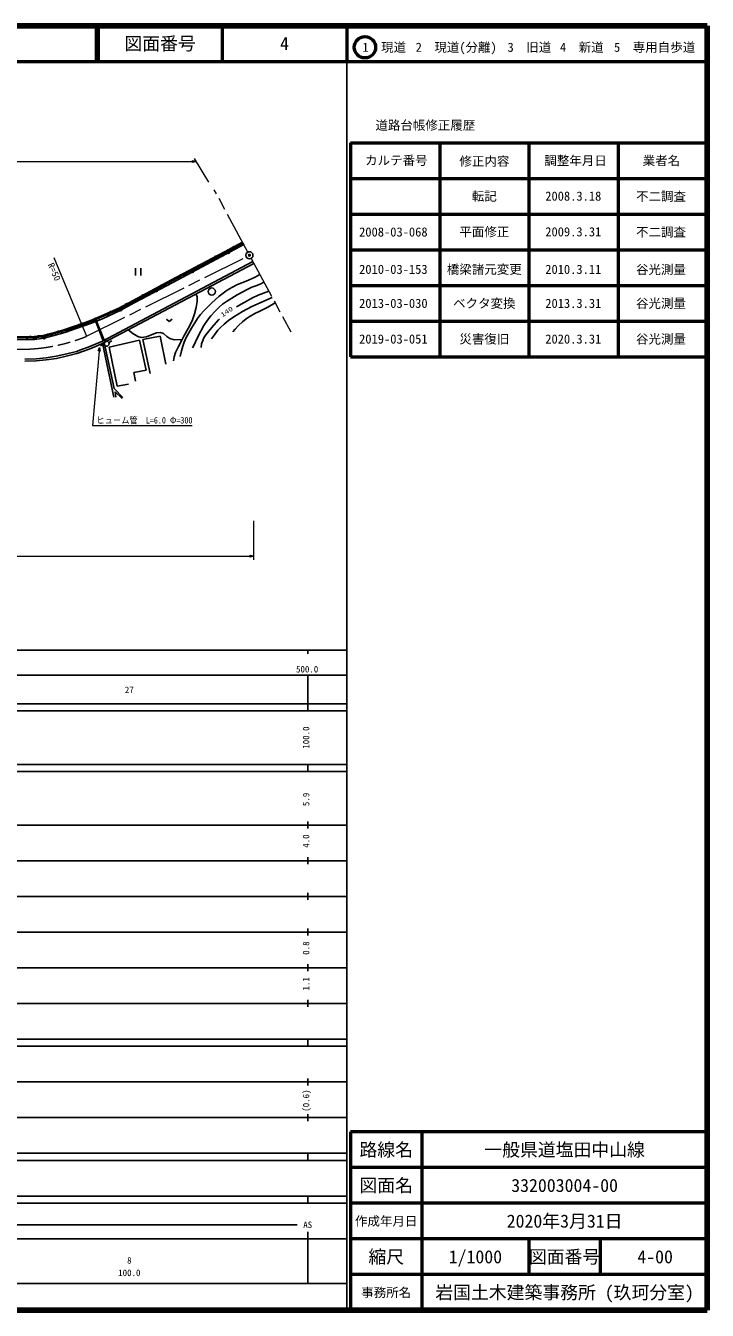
# Model space of a CAD drawing. Units: millimetres, scale not verified. Extents: x 40000 to 680000, y 20000 to 380000.
# Drawn here: x 488956 to 680000, y 20000 to 380000 of the extents above; entities that cross this region are included whole.
import ezdxf
from ezdxf.enums import TextEntityAlignment as Align

# ---------------------------------------------------------------- set-up
doc = ezdxf.new("R2010")
doc.units = ezdxf.units.MM
doc.header["$LTSCALE"] = 1000
doc.header["$PDMODE"] = 32
doc.header["$PDSIZE"] = 500
doc.linetypes.add('CHAIN', pattern=[18.5, 12, -1.5, 3.5, -1.5])
for name, color, linetype, lineweight in [('M-BGD', 7, 'Continuous', 25), ('M-BMK', 2, 'CHAIN', 13), ('M-BMK-SRVR', 3, 'Continuous', 25), ('M-STR-HTXT', 7, 'Continuous', 13), ('M-TTL', 2, 'Continuous', 140), ('M-TTL-BAND', 7, 'Continuous', 25), ('M-TTL-FRAM', 2, 'Continuous', 50), ('M-TTL-LINE', 7, 'Continuous', 50)]:
    doc.layers.add(name, color=color, linetype=linetype, lineweight=lineweight)
doc.layers.add('M-OTRS', color=6, linetype='Continuous')
doc.layers.add('M-TTL-TXT', color=7, linetype='Continuous')
doc.styles.add('ＭＳ ゴシック', font='')
doc.styles.get('ＭＳ ゴシック').set_extended_font_data('MS Gothic')

msp = doc.modelspace()

# ---------------------------------------------------------------- linework, layer by layer
at = {"layer": 'M-BGD'}
for p, q in [((544700, 316597), (549699, 319316)), ((544843, 316334), (549843, 319053)), ((550053, 318660), (545006, 315930)), ((546616, 317301), (546606, 317068)), ((546606, 317068), (546650, 316819)), ((546697, 317572), (546616, 317301)), ((546816, 317773), (546697, 317572)), ((546989, 317958), (546816, 317773)), ((547271, 318110), (546989, 317958)), ((547520, 318154), (547271, 318110)), ((547753, 318143), (547520, 318154)), ((548024, 318062), (547753, 318143)), ((548225, 317944), (548024, 318062)), ((548409, 317770), (548225, 317944)), ((549843, 319053), (550053, 318660)), ((552605, 313912), (510477, 291635)), ((552886, 313381), (510735, 291093)), ((529846, 308755), (544700, 316597)), ((529987, 308490), (544843, 316334)), ((545006, 315930), (530155, 308018)), ((541618, 314624), (541606, 314391)), ((541606, 314391), (541648, 314141)), ((541700, 314894), (541618, 314624)), ((541820, 315094), (541700, 314894)), ((541994, 315278), (541820, 315094)), ((542277, 315428), (541994, 315278)), ((542526, 315470), (542277, 315428)), ((542759, 315458), (542526, 315470)), ((543030, 315376), (542759, 315458)), ((543230, 315256), (543030, 315376)), ((543413, 315082), (543230, 315256)), ((519752, 312031), (519752, 310031)), ((521272, 310031), (521272, 312031)), ((531800, 309619), (531717, 309349)), ((531920, 309819), (531800, 309619)), ((532094, 310003), (531920, 309819)), ((532376, 310153), (532094, 310003)), ((532626, 310196), (532376, 310153)), ((532859, 310184), (532626, 310196)), ((533129, 310101), (532859, 310184)), ((533329, 309981), (533129, 310101)), ((533513, 309807), (533329, 309981)), ((536667, 311986), (536656, 311753)), ((536656, 311753), (536698, 311504)), ((536750, 312257), (536667, 311986)), ((536870, 312457), (536750, 312257)), ((537044, 312640), (536870, 312457)), ((537327, 312791), (537044, 312640)), ((537576, 312833), (537327, 312791)), ((537809, 312821), (537576, 312833)), ((538080, 312739), (537809, 312821)), ((538279, 312619), (538080, 312739)), ((538463, 312444), (538279, 312619)), ((519078, 302957), (529846, 308755)), ((519221, 302693), (529987, 308490)), ((530155, 308018), (519362, 302297)), ((526544, 306602), (526532, 306369)), ((526532, 306369), (526573, 306119)), ((526627, 306872), (526544, 306602)), ((526747, 307072), (526627, 306872)), ((526922, 307255), (526747, 307072)), ((527205, 307405), (526922, 307255)), ((527454, 307447), (527205, 307405)), ((527687, 307434), (527454, 307447)), ((527958, 307351), (527687, 307434)), ((528157, 307231), (527958, 307351)), ((528340, 307056), (528157, 307231)), ((531717, 309349), (531705, 309116)), ((531705, 309116), (531748, 308867)), ((515108, 300852), (519078, 302957)), ((515240, 300582), (519221, 302693)), ((521147, 303741), (521135, 303508)), ((521135, 303508), (521177, 303259)), ((521230, 304012), (521147, 303741)), ((521351, 304211), (521230, 304012)), ((521526, 304394), (521351, 304211)), ((521808, 304544), (521526, 304394)), ((522058, 304586), (521808, 304544)), ((522291, 304574), (522058, 304586)), ((522561, 304491), (522291, 304574)), ((522761, 304370), (522561, 304491)), ((522944, 304196), (522761, 304370)), ((536688, 304817), (537008, 304032)), ((537038, 302673), (536736, 301043)), ((537008, 304032), (537038, 302673)), ((510201, 298665), (515108, 300852)), ((510323, 298391), (515240, 300582)), ((515426, 300187), (510476, 297874)), ((512040, 299091), (512016, 298859)), ((512016, 298859), (512045, 298607)), ((512137, 299356), (512040, 299091)), ((512267, 299550), (512137, 299356)), ((512451, 299724), (512267, 299550)), ((512741, 299859), (512451, 299724)), ((512992, 299888), (512741, 299859)), ((513224, 299864), (512992, 299888)), ((513490, 299768), (513224, 299864)), ((513683, 299637), (513490, 299768)), ((513857, 299454), (513683, 299637)), ((519362, 302297), (515426, 300187)), ((516481, 301252), (516470, 301019)), ((516470, 301019), (516513, 300769)), ((516563, 301523), (516481, 301252)), ((516683, 301723), (516563, 301523)), ((516856, 301907), (516683, 301723)), ((517138, 302058), (516856, 301907)), ((517388, 302101), (517138, 302058)), ((517621, 302089), (517388, 302101)), ((517891, 302008), (517621, 302089)), ((518092, 301888), (517891, 302008)), ((518276, 301714), (518092, 301888)), ((536313, 299261), (535619, 297299)), ((536736, 301043), (536313, 299261)), ((499612, 294803), (502907, 295843)), ((499702, 294517), (503002, 295559)), ((501095, 295287), (500895, 295132)), ((501397, 295393), (501095, 295287)), ((501650, 295397), (501397, 295393)), ((501879, 295349), (501650, 295397)), ((502134, 295227), (501879, 295349)), ((502313, 295077), (502134, 295227)), ((502907, 295843), (506954, 297281)), ((503002, 295559), (507063, 297002)), ((507123, 296535), (503147, 295115)), ((504234, 295970), (504188, 295742)), ((504188, 295742), (504193, 295489)), ((504355, 296226), (504234, 295970)), ((504503, 296406), (504355, 296226)), ((504702, 296562), (504503, 296406)), ((505003, 296670), (504702, 296562)), ((505256, 296675), (505003, 296670)), ((505485, 296630), (505256, 296675)), ((505740, 296509), (505485, 296630)), ((505921, 296361), (505740, 296509)), ((506077, 296161), (505921, 296361)), ((506954, 297281), (510201, 298665)), ((507063, 297002), (510323, 298391)), ((510476, 297874), (507123, 296535)), ((507894, 297317), (507856, 297086)), ((507856, 297086), (507871, 296834)), ((508005, 297577), (507894, 297317)), ((508146, 297762), (508005, 297577)), ((508340, 297925), (508146, 297762)), ((508637, 298044), (508340, 297925)), ((508386, 297565), (510638, 291720)), ((508889, 298059), (508637, 298044)), ((508662, 297683), (510905, 291862)), ((509119, 298022), (508889, 298059)), ((509379, 297910), (509119, 298022)), ((509565, 297769), (509379, 297910)), ((509728, 297576), (509565, 297769)), ((528464, 297788), (529214, 297068)), ((529214, 297068), (529964, 297788)), ((535619, 297299), (534502, 295125)), ((489148, 291991), (486389, 292072)), ((486476, 292566), (489148, 292539)), ((486485, 292866), (489144, 292839)), ((489144, 292839), (491370, 292866)), ((489148, 292539), (491392, 292566)), ((491380, 292072), (489148, 291991)), ((489336, 292238), (489265, 291995)), ((489449, 292442), (489336, 292238)), ((489641, 292649), (489449, 292442)), ((489837, 292776), (489641, 292649)), ((490074, 292865), (489837, 292776)), ((490394, 292877), (490074, 292865)), ((490636, 292805), (490394, 292877)), ((490841, 292693), (490636, 292805)), ((491048, 292500), (490841, 292693)), ((491175, 292305), (491048, 292500)), ((491264, 292068), (491175, 292305)), ((491370, 292866), (493900, 293208)), ((494058, 292437), (491380, 292072)), ((491392, 292566), (493957, 292913)), ((491775, 292368), (491728, 292119)), ((491867, 292582), (491775, 292368)), ((492038, 292808), (491867, 292582)), ((492220, 292954), (492038, 292808)), ((492447, 293065), (492220, 292954)), ((492764, 293108), (492447, 293065)), ((493013, 293062), (492764, 293108)), ((493227, 292970), (493013, 293062)), ((493452, 292799), (493227, 292970)), ((493598, 292617), (493452, 292799)), ((493710, 292390), (493598, 292617)), ((493900, 293208), (496389, 293844)), ((493957, 292913), (496469, 293555)), ((496574, 293046), (494058, 292437)), ((494365, 292758), (494344, 292506)), ((494435, 292981), (494365, 292758)), ((494582, 293222), (494435, 292981)), ((494748, 293386), (494582, 293222)), ((494963, 293520), (494748, 293386)), ((495274, 293595), (494963, 293520)), ((495526, 293574), (495274, 293595)), ((495748, 293505), (495526, 293574)), ((495990, 293357), (495748, 293505)), ((496154, 293191), (495990, 293357)), ((496288, 292977), (496154, 293191)), ((496389, 293844), (499612, 294803)), ((496469, 293555), (499702, 294517)), ((499901, 293979), (496574, 293046)), ((497287, 293495), (497274, 293242)), ((497348, 293720), (497287, 293495)), ((497487, 293967), (497348, 293720)), ((497647, 294136), (497487, 293967)), ((497856, 294278), (497647, 294136)), ((498164, 294364), (497856, 294278)), ((498417, 294352), (498164, 294364)), ((498642, 294291), (498417, 294352)), ((498889, 294152), (498642, 294291)), ((499058, 293992), (498889, 294152)), ((499200, 293782), (499058, 293992)), ((503147, 295115), (499901, 293979)), ((500623, 294698), (500576, 294470)), ((500576, 294470), (500580, 294217)), ((500746, 294953), (500623, 294698)), ((500895, 295132), (500746, 294953)), ((502468, 294877), (502313, 295077)), ((510477, 291635), (508719, 290881)), ((512236, 291224), (513138, 291657)), ((512315, 289903), (520830, 291835)), ((517691, 294771), (519012, 293736)), ((519012, 293736), (520431, 292891)), ((520431, 292891), (521307, 292619)), ((520830, 291835), (522702, 283442)), ((521307, 292619), (522817, 292830)), ((521796, 292047), (526627, 293013)), ((523849, 282566), (521796, 292047)), ((522817, 292830), (524417, 293434)), ((524417, 293434), (525655, 293947)), ((525655, 293947), (526621, 293978)), ((526621, 293978), (527557, 293736)), ((526627, 293013), (528197, 285102)), ((527557, 293736), (528553, 292860)), ((528553, 292860), (529338, 292317)), ((529338, 292317), (530546, 291924)), ((530546, 291924), (532781, 292075)), ((532781, 292075), (531784, 290143)), ((533294, 293011), (532781, 292075)), ((534502, 295125), (533294, 293011)), ((500508, 288020), (497484, 287367)), ((503161, 288715), (500508, 288020)), ((503336, 288141), (500648, 287437)), ((504918, 289328), (503161, 288715)), ((505116, 288762), (503336, 288141)), ((506512, 289941), (504918, 289328)), ((506728, 289381), (505116, 288762)), ((508719, 290881), (506512, 289941)), ((508954, 290329), (506728, 289381)), ((510735, 291093), (508954, 290329)), ((510860, 290630), (509927, 290271)), ((510513, 290998), (513704, 275893)), ((513764, 278339), (510905, 291183)), ((514549, 279003), (512315, 289903)), ((530939, 288452), (530576, 287214)), ((531784, 290143), (530939, 288452)), ((491885, 286672), (488738, 286549)), ((491923, 286073), (488749, 285949)), ((494664, 286917), (491885, 286672)), ((494737, 286321), (491923, 286073)), ((497484, 287367), (494664, 286917)), ((497594, 286777), (494737, 286321)), ((500648, 287437), (497594, 286777)), ((530576, 287214), (530425, 286097)), ((522702, 283442), (519229, 282838)), ((519229, 282838), (519743, 280362)), ((516150, 275833), (513764, 278339)), ((514217, 275893), (514036, 277373)), ((514036, 277373), (515968, 275531)), ((517780, 279516), (514549, 279003))]:
    msp.add_line(p, q, dxfattribs=at)
for points in [[(532265, 287293), (532583, 288861), (532962, 290216), (533383, 291342), (533966, 292586), (535473, 295248), (537130, 297944), (537965, 299068), (538877, 300115), (541005, 302198), (543203, 304205), (544267, 305070), (545417, 305867), (546691, 306627), (548295, 307445), (550778, 308423), (553264, 309519), (554578, 310265)], [(555721, 308154), (554652, 307605), (553480, 307124), (552348, 306724), (551180, 306189), (548225, 304538), (545253, 302750), (544111, 301939), (543174, 301146), (542040, 300012), (540852, 298659), (539909, 297467), (538881, 295989), (537304, 293004), (535855, 290019), (535737, 289709)], [(541058, 292200), (541851, 293407), (542819, 294683), (543519, 295417), (544572, 296342), (545809, 297347), (547258, 298379), (549708, 299860), (552379, 301351), (558057, 303835)], [(548077, 301228), (550146, 302462), (552484, 303726), (554113, 304493), (555614, 305085), (557101, 305602)], [(558877, 302320), (556785, 301143), (554588, 300025), (553155, 299314), (551625, 298436), (550796, 297861), (549721, 296966), (548647, 295990), (547629, 294919), (547059, 294162)], [(538115, 289822), (538277, 290816), (538564, 291780), (538925, 292491), (539489, 293328), (541174, 295425), (543025, 297554), (543245, 297786)]]:
    msp.add_lwpolyline(points, dxfattribs=at)
for centre, radius in [((545755, 316500), 300), ((546482, 317186), 300), ((535693, 311137), 300), ((536421, 311823), 300), ((525632, 305773), 300), ((526359, 306459), 300), ((541112, 305501), 1000), ((515570, 300410), 300), ((516298, 301096), 300), ((507692, 297105), 300), ((494117, 292552), 300), ((500540, 294485), 300), ((511560, 290899), 750)]:
    msp.add_circle(centre, radius, dxfattribs=at)
at = {"layer": 'M-BMK'}
for p, q in [((551187, 316543), (541822, 334034)), ((506022, 292960), (550763, 315216)), ((552135, 314782), (563290, 294164))]:
    msp.add_line(p, q, dxfattribs=at)
msp.add_arc((487280, 339314), 50000, 266.896, 292.01491, dxfattribs=at)
at = {"layer": 'M-BMK-SRVR'}
for radius in [1000, 40]:
    msp.add_circle((551659, 315661), radius, dxfattribs=at)
at = {"layer": 'M-OTRS'}
msp.add_point((551659, 315661), dxfattribs=at)
at = {"layer": 'M-STR-HTXT'}
for p, q in [((535732, 341622), (535732, 342182)), ((535732, 342182), (536732, 341902)), ((535772, 341702), (535772, 342102)), ((535772, 342102), (536452, 341902)), ((535812, 341782), (535812, 342022)), ((535812, 342022), (536292, 341902)), ((536183, 342817), (540203, 336116)), ((408896, 341902), (536732, 341902)), ((536732, 341902), (535732, 341622)), ((536452, 341902), (535772, 341702)), ((536292, 341902), (535812, 341782)), ((535852, 341862), (535852, 341942)), ((535852, 341942), (536052, 341902)), ((536052, 341902), (535852, 341862)), ((496821, 315032), (506022, 292960)), ((509606, 289834), (507639, 267962)), ((509238, 288863), (509606, 289834)), ((509795, 288813), (509238, 288863)), ((509321, 288896), (509581, 289555)), ((509719, 288860), (509321, 288896)), ((509404, 288929), (509567, 289396)), ((509643, 288907), (509404, 288929)), ((509487, 288961), (509545, 289157)), ((509567, 288954), (509487, 288961)), ((509545, 289157), (509567, 288954)), ((509567, 289396), (509643, 288907)), ((509581, 289555), (509719, 288860)), ((509606, 289834), (509795, 288813)), ((507639, 267962), (535655, 267962)), ((552886, 230326), (552886, 241248)), ((260453, 231326), (552886, 231326)), ((551886, 231046), (551886, 231606)), ((551886, 231606), (552886, 231326)), ((552886, 231326), (551886, 231046)), ((551926, 231126), (551926, 231526)), ((551926, 231526), (552606, 231326)), ((552606, 231326), (551926, 231126)), ((551966, 231206), (551966, 231446)), ((551966, 231446), (552446, 231326)), ((552446, 231326), (551966, 231206)), ((552006, 231286), (552006, 231366)), ((552006, 231366), (552206, 231326)), ((552206, 231326), (552006, 231286))]:
    msp.add_line(p, q, dxfattribs=at)
at = {"layer": 'M-TTL'}
for p, q in [((680000, 380000), (40000, 380000)), ((680000, 20000), (680000, 380000)), ((40000, 20000), (680000, 20000))]:
    msp.add_line(p, q, dxfattribs=at)
at = {"layer": 'M-TTL-BAND'}
for p, q in [((579000, 20000), (579000, 370000)), ((40000, 205000), (579000, 205000)), ((568000, 205000), (568000, 204000)), ((68000, 198000), (579000, 198000)), ((568000, 188000), (568000, 198000)), ((40000, 190000), (579000, 190000)), ((40000, 188000), (579000, 188000)), ((40000, 173000), (579000, 173000)), ((568000, 171000), (568000, 173000)), ((40000, 171000), (579000, 171000)), ((40000, 156000), (579000, 156000)), ((568000, 155000), (568000, 157000)), ((46000, 146000), (579000, 146000)), ((568000, 145000), (568000, 147000)), ((568000, 135000), (568000, 137000)), ((52000, 136000), (579000, 136000)), ((46000, 126000), (579000, 126000)), ((568000, 125000), (568000, 127000)), ((52000, 116000), (579000, 116000)), ((568000, 115000), (568000, 117000)), ((46000, 106000), (579000, 106000)), ((568000, 105000), (568000, 107000)), ((40000, 96000), (579000, 96000)), ((40000, 94000), (579000, 94000)), ((568000, 94000), (568000, 96000)), ((49000, 84000), (579000, 84000)), ((568000, 83000), (568000, 85000)), ((40000, 74000), (579000, 74000)), ((568000, 73000), (568000, 75000)), ((40000, 64000), (579000, 64000)), ((40000, 62000), (579000, 62000)), ((568000, 62000), (568000, 64000)), ((40000, 52000), (579000, 52000)), ((568000, 50000), (568000, 52000)), ((40000, 50000), (579000, 50000)), ((99500, 44000), (565000, 44000)), ((40000, 40000), (579000, 40000)), ((568000, 27500), (568000, 42000)), ((68000, 27500), (579000, 27500))]:
    msp.add_line(p, q, dxfattribs=at)
at = {"layer": 'M-TTL-FRAM'}
for p, q in [((580000, 347197), (580000, 287197)), ((580000, 347197), (680000, 347197)), ((580000, 287197), (680000, 287197)), ((680000, 70000), (580000, 70000)), ((580000, 70000), (580000, 20000))]:
    msp.add_line(p, q, dxfattribs=at)
at = {"layer": 'M-TTL-LINE'}
for p, q in [((508747, 380000), (508747, 370000)), ((509247, 380000), (509247, 370000)), ((543997, 380000), (543997, 370000)), ((579000, 380000), (579000, 370000)), ((40000, 370000), (680000, 370000)), ((605000, 347197), (605000, 287197)), ((630000, 347197), (630000, 287197)), ((655000, 347197), (655000, 287197)), ((580000, 337197), (680000, 337197)), ((580000, 327197), (680000, 327197)), ((580000, 317197), (680000, 317197)), ((580000, 307197), (680000, 307197)), ((580000, 297197), (680000, 297197)), ((600000, 70000), (600000, 20000)), ((680000, 60000), (580000, 60000)), ((680000, 50000), (580000, 50000)), ((680000, 40000), (580000, 40000)), ((630000, 40000), (630000, 30000)), ((650000, 40000), (650000, 30000)), ((680000, 30000), (580000, 30000))]:
    msp.add_line(p, q, dxfattribs=at)
msp.add_circle((584031, 373958), 3000, dxfattribs=at)

# ---------------------------------------------------------------- texts
at = {"layer": 'M-BGD', "style": 'ＭＳ ゴシック', "width": 1.4}
msp.add_text('140', height=1320, rotation=33.7, dxfattribs=at).set_placement((544315, 297927), align=Align.BOTTOM_LEFT)
at = {"layer": 'M-STR-HTXT', "style": 'ＭＳ ゴシック', "width": 1.05}
msp.add_text('R=50', height=1833, rotation=293.5, dxfattribs=at).set_placement((494597, 312839), align=Align.BOTTOM_LEFT)
at = {"layer": 'M-STR-HTXT', "style": 'ＭＳ ゴシック', "width": 0.9}
msp.add_text('ヒュ－ム管\u3000L=6.0 Φ=300', height=1833, dxfattribs=at).set_placement((508796, 267962), align=Align.BOTTOM_LEFT)
at = {"layer": 'M-TTL-BAND', "style": 'ＭＳ ゴシック'}
for s, p in [('500.0', (567844, 198195)), ('27', (518000, 192405)), ('AS', (568000, 42500)), ('8', (518000, 32523)), ('100.0', (518000, 29033))]:
    msp.add_text(s, height=1833, dxfattribs=at).set_placement(p, align=Align.BOTTOM_CENTER)
for s, p in [('100.0', (569000, 180500)), ('5.9', (569000, 163174)), ('4.0', (569000, 151500)), ('0.8', (569000, 121500)), ('1.1', (569000, 111500)), ('(0.6)', (569000, 78764))]:
    msp.add_text(s, height=1833, rotation=90, dxfattribs=at).set_placement(p, align=Align.BOTTOM_CENTER)
at = {"layer": 'M-TTL-TXT', "style": 'ＭＳ ゴシック'}
for s, height, p in [('図面番号', 3666, (526622, 375000)), ('4', 3666, (561497, 375000)), ('1\u3000現道', 2566, (589448, 373958)), ('2\u3000現道(分離)', 2566, (609619, 373958)), ('3\u3000旧道', 2566, (630121, 373958)), ('4\u3000新道', 2566, (644824, 373958)), ('5\u3000専用自歩道', 2566, (665228, 373958)), ('道路台帳修正履歴', 2566, (600968, 352113)), ('カルテ番号', 2566, (592839, 342277)), ('修正内容', 2566, (617509, 342023)), ('調整年月日', 2566, (643089, 342197)), ('業者名', 2566, (667134, 342197)), ('転記', 2566, (617500, 332245)), ('2008.3.18', 2566, (642436, 332245)), ('不二調査', 2566, (667013, 332189)), ('2008-03-068', 2566, (592007, 322197)), ('平面修正', 2566, (617500, 322245)), ('2009.3.31', 2566, (642436, 322245)), ('不二調査', 2566, (667013, 322189)), ('橋梁諸元変更', 2566, (617500, 311725)), ('谷光測量', 2566, (667013, 311668)), ('2010-03-153', 2566, (592007, 311730)), ('2010.3.11', 2566, (642436, 311725)), ('2013-03-030', 2566, (592007, 302197)), ('ベクタ変換', 2566, (617500, 302197)), ('2013.3.31', 2566, (642436, 302197)), ('谷光測量', 2566, (667013, 302197)), ('2019-03-051', 2566, (592007, 292197)), ('災害復旧', 2566, (617500, 292197)), ('2020.3.31', 2566, (642436, 292197)), ('谷光測量', 2566, (667013, 292197)), ('路線名', 3666, (590000, 65000)), ('路線名', 3666, (590000, 65000)), ('一般県道塩田中山線', 3666, (640000, 65000)), ('図面名', 3666, (590000, 55000)), ('図面名', 3666, (590000, 55000)), ('332003004-00', 3666, (640000, 55000)), ('2020年3月31日', 3666, (640000, 45000)), ('作成年月日', 2566, (590000, 45000)), ('作成年月日', 2566, (590000, 45000)), ('縮尺', 3666, (590000, 35000)), ('縮尺', 3666, (590000, 35000)), ('1/1000', 3666, (615000, 35000)), ('図面番号', 3666, (640000, 35000)), ('図面番号', 3666, (640000, 35000)), (' 4-00', 3666, (664125, 35000)), ('事務所名', 2566, (590000, 25000)), ('事務所名', 2566, (590000, 25000)), ('岩国土木建築事務所 (玖珂分室)', 3666, (640000, 25000))]:
    msp.add_text(s, height=height, dxfattribs=at).set_placement(p, align=Align.MIDDLE_CENTER)

doc.saveas('drawing.dxf')
